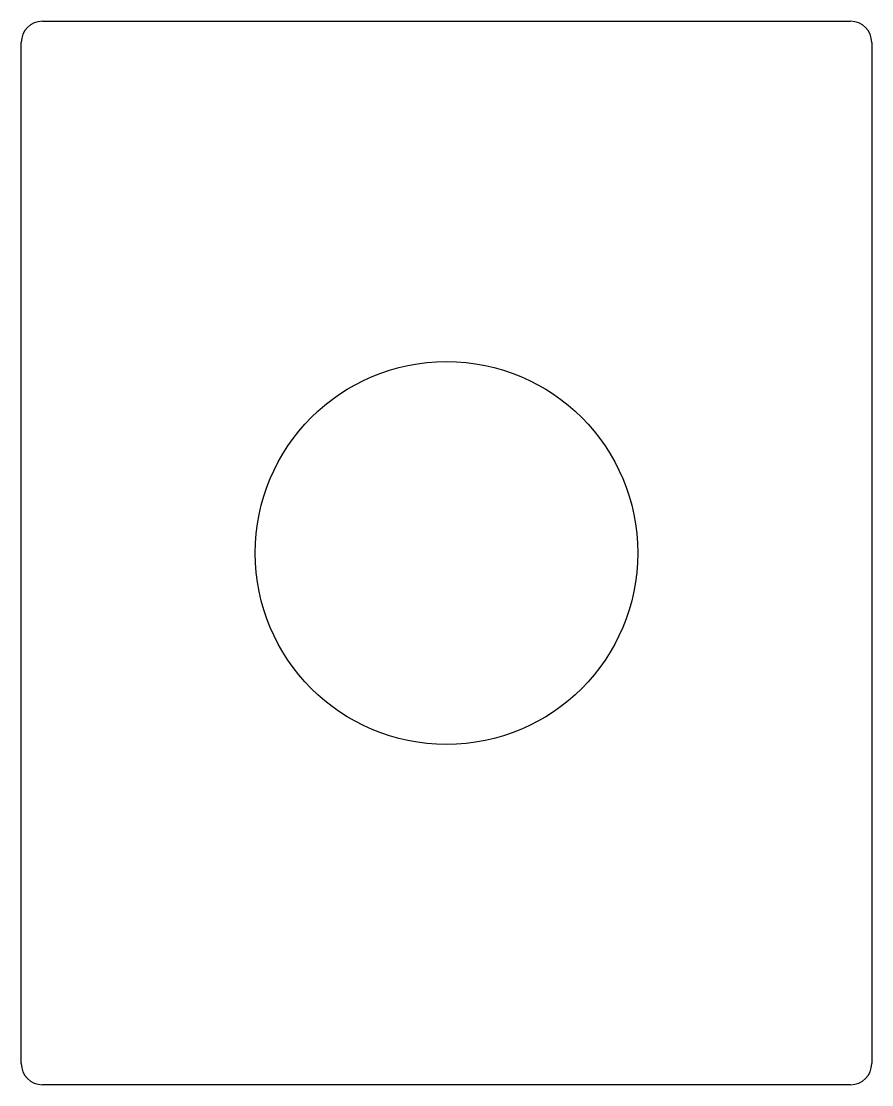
# Model space of a CAD drawing. Extents: x 0 to 400, y 0 to 500.
import ezdxf

# ---------------------------------------------------------------- set-up
doc = ezdxf.new("R2010")
doc.units = 0
doc.layers.get('0').update_dxf_attribs({"linetype": 'CONTINUOUS'})

msp = doc.modelspace()

# ---------------------------------------------------------------- linework, layer by layer
for p, q in [((10, 500), (390, 500)), ((0, 10), (0, 490)), ((400, 490), (400, 10)), ((390, 0), (10, 0))]:
    msp.add_line(p, q)
msp.add_circle((200, 250), 90)
for centre, start, end in [((10, 490), 90, 180), ((390, 490), 0, 90), ((390, 10), 270, 0), ((10, 10), 180, 270)]:
    msp.add_arc(centre, 10, start, end)

doc.saveas('drawing.dxf')
